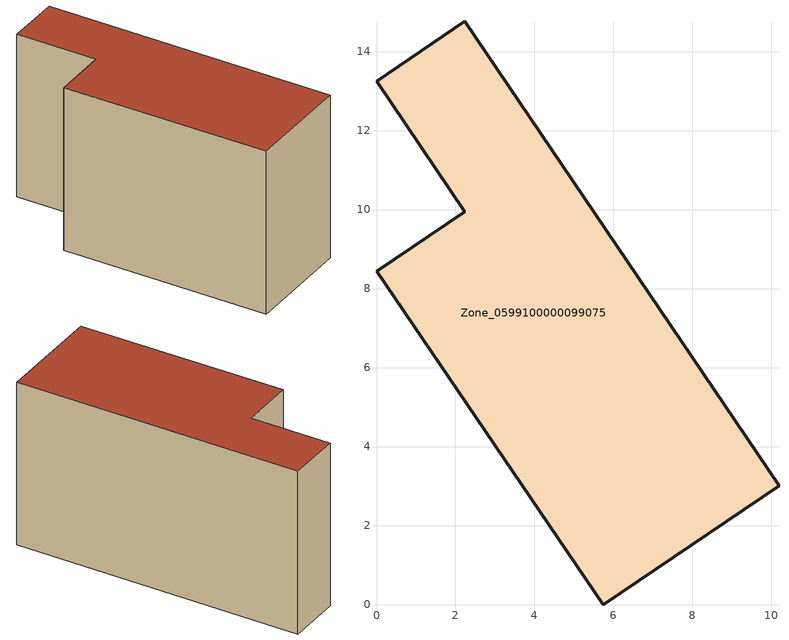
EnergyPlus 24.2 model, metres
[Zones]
Zone_0599100000099075
 floor ground (C_G): 0,13.25 2.24,14.76 10.19,3.01 5.74,0 0.01,8.43 2.24,9.94 z0
 wall outside (C_F): 5.74,0 10.19,3.01 2.24,14.76 0,13.25 2.24,9.94 0.01,8.43 5.74,0 z0:8.28
 roof outside (C_R): 2.24,14.76 0,13.25 2.24,9.94 0.01,8.43 5.74,0 10.19,3.01 z8.28
[BUILDING]
Pand.0599100000099075: North Axis=0; Terrain=City; Loads Convergence Tolerance Value=0.04; Temperature Convergence Tolerance Value=0.4; Solar Distribution=FullExterior; Maximum Number of Warmup Days=25; Minimum Number of Warmup Days=1
[Site:Location]
Rotterdam.The.Hague.AP_ZH_NLD Design_Conditions: Latitude=51.96; Longitude=4.45; Time Zone=1; Elevation=-4.5
[SITE:GROUNDTEMPERATURE:BUILDINGSURFACE]
18, 18, 18, 18, 18, 18, 18, 18, 18, 18, 18, 18
[MATERIAL] Thermal Absorptance=0.9; Solar Absorptance=0.7; Visible Absorptance=0.7
Name | Roughness | Thickness | Conductivity | Density | Specific Heat
G.TI.1975-1991 | MediumSmooth | 0.15 | 0.288461 | 540 | 1210
F.TI.1975-1991 | Rough | 0.3 | 0.230769 | 1920 | 840
R.TI.1975-1991 | MediumRough | 0.2 | 0.153846 | 1500 | 1000
[CONSTRUCTION]
C_G: G.TI.1975-1991
C_F: F.TI.1975-1991
C_R: R.TI.1975-1991
[ZONE]
Zone_0599100000099075: Type=1; Multiplier=1; Ceiling Height=Autocalculate; Volume=Autocalculate; Floor Area=autocalculate; Part of Total Floor Area=Yes
[ZONEINFILTRATION:DESIGNFLOWRATE]
Infil_Zone_0599100000099075: Zone or ZoneList or Space or SpaceList=Zone_0599100000099075; Schedule=AlwaysOn; Design Flow Rate Calculation Method=Flow/Area; Flow Rate per Floor Area=0.003; Constant Term Coefficient=1; Temperature Term Coefficient=0; Velocity Term Coefficient=0; Velocity Squared Term Coefficient=0
[HVACTEMPLATE:ZONE:IDEALLOADSAIRSYSTEM]
Zone_0599100000099075: Maximum Heating Supply Air Temperature=50; Minimum Cooling Supply Air Temperature=13; Maximum Heating Supply Air Humidity Ratio=0.0156; Minimum Cooling Supply Air Humidity Ratio=0.0077; Heating Limit=NoLimit; Cooling Limit=NoLimit; Dehumidification Control Type=ConstantSensibleHeatRatio; Cooling Sensible Heat Ratio=0.7; Dehumidification Setpoint=60; Humidification Control Type=None; Humidification Setpoint=30; Outdoor Air Method=None; Outdoor Air Flow Rate per Person=0.00944; Outdoor Air Flow Rate per Zone Floor Area=0; Outdoor Air Flow Rate per Zone=0; Demand Controlled Ventilation Type=None; Outdoor Air Economizer Type=NoEconomizer; Heat Recovery Type=None; Sensible Heat Recovery Effectiveness=0.7; Latent Heat Recovery Effectiveness=0.65
[ZONECONTROL:THERMOSTAT]
ThermostatControl_Zone_0599100000099075: Zone or ZoneList=Zone_0599100000099075; Control Type Schedule=DualSetpointControlType; Control 1=Thermostat_Zone_0599100000099075; Temperature Difference Between Cutout And Setpoint=0
[THERMOSTATSETPOINT:DUALSETPOINT]
Thermostat_Zone_0599100000099075: Heating Setpoint Temperature Schedule=HeatingSetpoint_Zone_0599100000099075; Cooling Setpoint Temperature Schedule=CoolingSetpoint_Zone_0599100000099075
[SCHEDULE:COMPACT]
HeatingSetpoint_Zone_0599100000099075: Through: 12/31, For: AllDays, Until: 24:00, 21
CoolingSetpoint_Zone_0599100000099075: Through: 12/31, For: AllDays, Until: 24:00, 24
DualSetpointControlType: Through: 12/31, For: AllDays, Until: 24:00, 4
AlwaysOn: Through: 12/31, For: AllDays, Until: 24:00, 1
